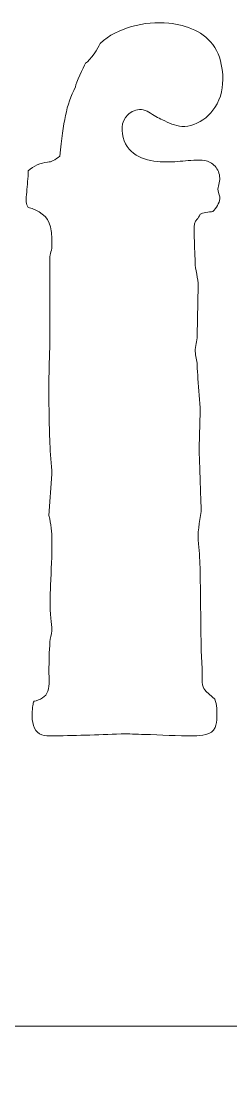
# Model space of a CAD drawing. Header units: inches. Extents: x 0 to 114, y 0 to 114.
# Drawn here: x 51.12 to 55.94, y 41.58 to 65.8 of the extents above; entities that cross this region are included whole.
import ezdxf

# ---------------------------------------------------------------- set-up
doc = ezdxf.new("R2010")
doc.units = ezdxf.units.IN
doc.header["$MEASUREMENT"] = 0
doc.layers.add('Image Background', color=7, linetype='Continuous')
doc.layers.add('Layer 1', color=7, linetype='Continuous')
picture_1 = doc.add_image_def('image1.png', size_in_pixel=(1350, 1350))

msp = doc.modelspace()

# ---------------------------------------------------------------- linework, layer by layer
at = {"layer": 'Layer 1', "lineweight": 0}
for points, knots in [([(11.358, 71.778), (8.592, 71.778), (6.35, 69.536), (6.35, 66.77), (6.35, 66.77), (6.35, 47.736), (6.35, 47.736), (6.35, 44.97), (8.592, 42.728), (11.358, 42.728), (11.358, 42.728), (102.942, 42.728), (102.942, 42.728), (105.708, 42.728), (107.95, 44.97), (107.95, 47.736), (107.95, 47.736), (107.95, 66.77), (107.95, 66.77), (107.95, 69.536), (105.708, 71.778), (102.942, 71.778), (102.942, 71.778), (11.358, 71.778), (11.358, 71.778)], [0, 0, 0, 0, 1, 1, 1, 2, 2, 2, 3, 3, 3, 4, 4, 4, 5, 5, 5, 6, 6, 6, 7, 7, 7, 8, 8, 8, 8]), ([(54.96, 62.597), (55.127, 62.609), (55.305, 62.636), (55.461, 62.557), (55.548, 62.512), (55.616, 62.438), (55.652, 62.347), (55.693, 62.246), (55.691, 62.152), (55.662, 62.049), (55.648, 62.001), (55.636, 61.958), (55.646, 61.908), (55.658, 61.848), (55.692, 61.783), (55.686, 61.721), (55.676, 61.62), (55.597, 61.503), (55.528, 61.433), (55.437, 61.41), (55.278, 61.41), (55.233, 61.365), (55.21, 61.319), (55.188, 61.274), (55.165, 61.252), (55.103, 61.221), (55.097, 61.083), (55.097, 61.025), (55.097, 60.987), (55.097, 60.95), (55.098, 60.912), (55.101, 60.693), (55.109, 60.473), (55.12, 60.254), (55.12, 60.118), (55.188, 59.868), (55.188, 59.732), (55.188, 59.732), (55.165, 58.576), (55.165, 58.576), (55.165, 58.454), (55.114, 58.338), (55.12, 58.216), (55.125, 58.112), (55.163, 58.015), (55.165, 57.91), (55.167, 57.805), (55.176, 57.699), (55.183, 57.594), (55.201, 57.341), (55.233, 57.084), (55.233, 56.83), (55.233, 56.83), (55.21, 56.014), (55.21, 56.014), (55.21, 55.9), (55.256, 54.767), (55.256, 54.54), (55.225, 54.298), (55.161, 54.043), (55.194, 53.799), (55.221, 53.593), (55.226, 53.386), (55.233, 53.179), (55.233, 53.179), (55.256, 51.343), (55.256, 51.343), (55.256, 51.343), (55.278, 50.935), (55.278, 50.935), (55.278, 50.549), (55.278, 50.504), (55.369, 50.413), (55.369, 50.413), (55.573, 50.231), (55.573, 50.231), (55.617, 50.101), (55.621, 49.956), (55.617, 49.82), (55.615, 49.74), (55.61, 49.656), (55.577, 49.582), (55.497, 49.404), (55.26, 49.394), (55.092, 49.393), (54.712, 49.39), (54.331, 49.412), (53.951, 49.424), (53.774, 49.43), (53.596, 49.438), (53.419, 49.438), (52.874, 49.415), (52.328, 49.394), (51.782, 49.393), (51.605, 49.392), (51.459, 49.446), (51.406, 49.628), (51.38, 49.718), (51.376, 49.814), (51.379, 49.906), (51.38, 49.966), (51.385, 50.026), (51.395, 50.086), (51.399, 50.114), (51.402, 50.165), (51.424, 50.186), (51.557, 50.217), (51.692, 50.282), (51.74, 50.42), (51.788, 50.56), (51.764, 50.729), (51.764, 50.874), (51.764, 51.099), (51.77, 51.322), (51.786, 51.547), (51.786, 51.635), (51.835, 51.716), (51.831, 51.805), (51.826, 51.901), (51.816, 51.996), (51.807, 52.091), (51.783, 52.346), (51.788, 52.597), (51.8, 52.853), (51.816, 53.193), (51.833, 53.532), (51.831, 53.873), (51.831, 54.072), (51.812, 54.256), (51.764, 54.449), (51.764, 54.449), (51.832, 55.401), (51.832, 55.401), (51.832, 55.605), (51.786, 55.9), (51.786, 56.104), (51.763, 56.571), (51.764, 57.04), (51.764, 57.507), (51.764, 57.808), (51.78, 58.109), (51.784, 58.411), (51.786, 58.556), (51.786, 58.702), (51.786, 58.848), (51.786, 58.848), (51.786, 60.39), (51.786, 60.39), (51.786, 60.449), (51.804, 60.49), (51.822, 60.543), (51.84, 60.599), (51.832, 60.666), (51.831, 60.724), (51.83, 60.842), (51.827, 60.961), (51.799, 61.076), (51.736, 61.33), (51.531, 61.463), (51.287, 61.523), (51.268, 61.563), (51.248, 61.606), (51.243, 61.649), (51.234, 61.722), (51.247, 61.802), (51.253, 61.875), (51.266, 62.037), (51.287, 62.2), (51.287, 62.363), (51.405, 62.48), (51.572, 62.543), (51.734, 62.563), (51.783, 62.568), (51.816, 62.572), (51.86, 62.597), (51.912, 62.626), (51.971, 62.66), (52.013, 62.703), (52.104, 63.496), (52.149, 63.859), (52.376, 64.29), (52.376, 64.38), (52.557, 64.744), (52.603, 64.834), (52.716, 64.902), (52.897, 65.197), (52.943, 65.287), (53.135, 65.48), (53.404, 65.599), (53.662, 65.675), (53.939, 65.758), (54.225, 65.779), (54.512, 65.751), (54.921, 65.711), (55.341, 65.559), (55.568, 65.196), (55.687, 65.005), (55.739, 64.782), (55.751, 64.559), (55.766, 64.298), (55.719, 64.039), (55.573, 63.818), (55.457, 63.642), (55.287, 63.499), (55.088, 63.427), (55.001, 63.396), (54.908, 63.378), (54.816, 63.384), (54.659, 63.394), (54.507, 63.466), (54.368, 63.533), (54.316, 63.558), (54.264, 63.584), (54.213, 63.609), (54.117, 63.673), (54.003, 63.76), (53.884, 63.768), (53.771, 63.775), (53.654, 63.725), (53.572, 63.649), (53.408, 63.497), (53.419, 63.252), (53.491, 63.055), (53.635, 62.659), (54.087, 62.567), (54.462, 62.567), (54.628, 62.567), (54.795, 62.586), (54.96, 62.597)], [0, 0, 0, 0, 1, 1, 1, 2, 2, 2, 3, 3, 3, 4, 4, 4, 5, 5, 5, 6, 6, 6, 7, 7, 7, 8, 8, 8, 9, 9, 9, 10, 10, 10, 11, 11, 11, 12, 12, 12, 13, 13, 13, 14, 14, 14, 15, 15, 15, 16, 16, 16, 17, 17, 17, 18, 18, 18, 19, 19, 19, 20, 20, 20, 21, 21, 21, 22, 22, 22, 23, 23, 23, 24, 24, 24, 25, 25, 25, 26, 26, 26, 27, 27, 27, 28, 28, 28, 29, 29, 29, 30, 30, 30, 31, 31, 31, 32, 32, 32, 33, 33, 33, 34, 34, 34, 35, 35, 35, 36, 36, 36, 37, 37, 37, 38, 38, 38, 39, 39, 39, 40, 40, 40, 41, 41, 41, 42, 42, 42, 43, 43, 43, 44, 44, 44, 45, 45, 45, 46, 46, 46, 47, 47, 47, 48, 48, 48, 49, 49, 49, 50, 50, 50, 51, 51, 51, 52, 52, 52, 53, 53, 53, 54, 54, 54, 55, 55, 55, 56, 56, 56, 57, 57, 57, 58, 58, 58, 59, 59, 59, 60, 60, 60, 61, 61, 61, 62, 62, 62, 63, 63, 63, 64, 64, 64, 65, 65, 65, 66, 66, 66, 67, 67, 67, 68, 68, 68, 69, 69, 69, 70, 70, 70, 71, 71, 71, 72, 72, 72, 73, 73, 73, 74, 74, 74, 75, 75, 75, 76, 76, 76, 76])]:
    msp.add_open_spline(points, degree=3, knots=knots, dxfattribs=at)

# ---------------------------------------------------------------- pictures from other files: only their frames are drawn
at = {"layer": 'Image Background'}
image = msp.add_image(picture_1, insert=(0, 0), size_in_units=(114.3, 114.3), dxfattribs=at)

doc.saveas('drawing.dxf')
